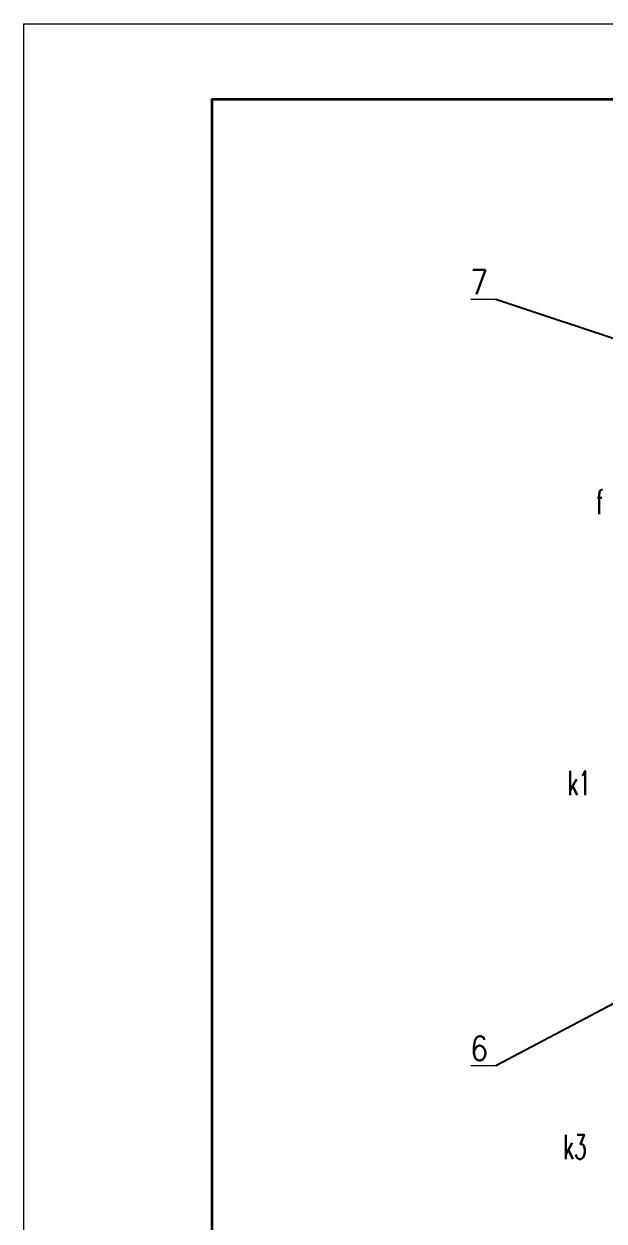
# Model space of a CAD drawing. Extents: x 11707 to 22622, y 3017 to 12806.
# Drawn here: x 17431 to 18383, y 10843 to 12806 of the extents above; entities that cross this region are included whole.
import ezdxf

# ---------------------------------------------------------------- set-up
doc = ezdxf.new("R2010")
doc.units = 0
doc.header["$LTSCALE"] = 8
doc.layers.add('cdr.dwg1', color=4, linetype='Continuous', lineweight=35)
doc.layers.add('cdr_dim', color=7, linetype='Continuous', lineweight=13)
doc.styles.add('HZ', font='txt', dxfattribs={"width": 0.5, "bigfont": 'hzfs'})
doc.dimstyles.new('筒轴直径标注', dxfattribs={"dimtxt": 50, "dimasz": 40, "dimexe": 12.5, "dimexo": 0.625, "dimgap": 6.25, "dimtad": 1, "dimtxsty": 'HZ', "dimcen": 15, "dimadec": 0, "dimazin": 0, "dimtm": 1e-09, "dimtfac": 1, "dimtmove": 0, "dimatfit": 3, "dimfxl": 1, "dimarcsym": 0})

msp = doc.modelspace()

# ---------------------------------------------------------------- linework, layer by layer
at = {"layer": 'cdr.dwg1', "linetype": 'Continuous'}
msp.add_lwpolyline([(17740.138, 5587.613), (17740.138, 12682.225), (22498.72, 12682.225), (22498.72, 5587.613)], close=True, dxfattribs=at)
at = {"layer": 'cdr_dim'}
for p, q in [((18205.634, 12354.058), (18164.767, 12354.058)), ((18205.634, 11097.143), (18164.767, 11097.143))]:
    msp.add_line(p, q, dxfattribs=at)
at = {"layer": 'cdr_dim', "linetype": 'Continuous'}
msp.add_lwpolyline([(17431.139, 5464.014), (17431.139, 12805.825), (22622.319, 12805.825), (22622.319, 5464.014)], close=True, dxfattribs=at)

# ---------------------------------------------------------------- texts
at = {"layer": 'cdr_dim', "style": 'HZ'}
for s, width, p in [('7', 0.85, (18163.756, 12362.692)), ('f', 0.6, (18370.355, 12001.919)), ('k1', 0.6, (18323.591, 11540.917)), ('6', 0.85, (18163.756, 11105.777)), ('k3', 0.6, (18316.558, 10944.316))]:
    msp.add_text(s, height=40, dxfattribs=dict(at, width=width)).set_placement(p)

# ---------------------------------------------------------------- leaders
at = {"layer": 'cdr_dim'}
for points in [[(18573.552, 12231.636), (18205.634, 12354.058)], [(18531.756, 11269.563), (18205.634, 11097.143)]]:
    msp.add_leader(points, dimstyle='筒轴直径标注', override={"dimgap": 6, "dimtad": 0, "dimldrblk": 'DotSmall'}, dxfattribs=at)

doc.saveas('drawing.dxf')
